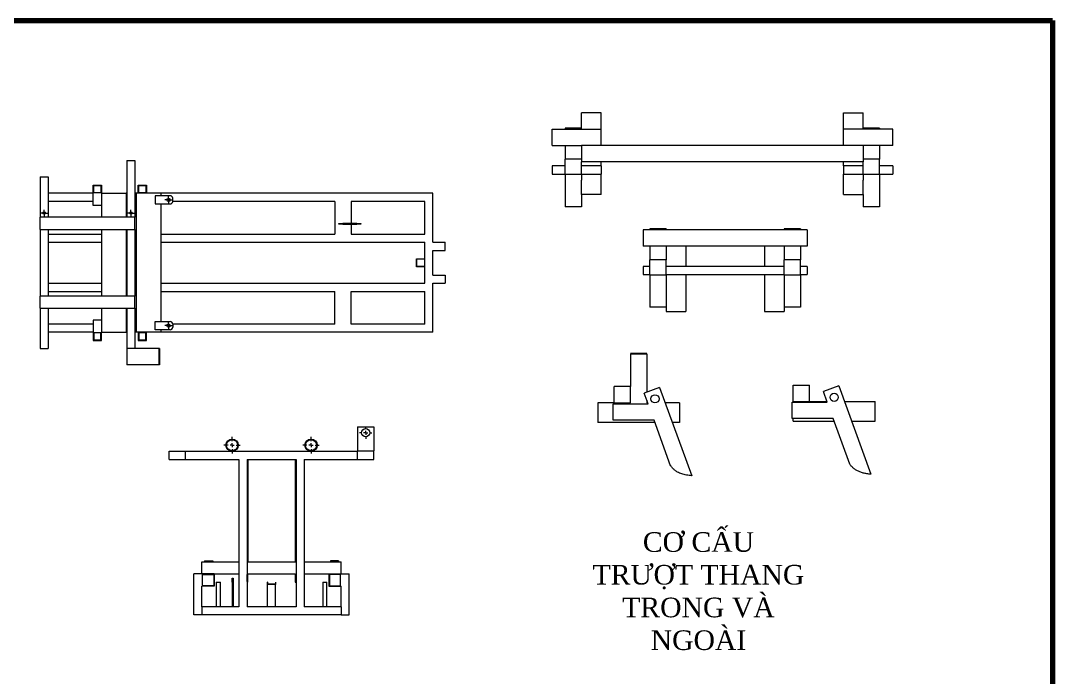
# Model space of a CAD drawing. Header units: millimetres. Extents: x -219 to 2642, y 0 to 2247.
# Drawn here: x 2012 to 2642, y 1540 to 1941 of the extents above; entities that cross this region are included whole.
import ezdxf

# ---------------------------------------------------------------- set-up
doc = ezdxf.new("R2010")
doc.units = ezdxf.units.MM
doc.layers.add('dddd', color=1, linetype='Continuous')
doc.layers.add('NETCOBAN', color=1, linetype='Continuous', lineweight=20)
doc.styles.get("Standard").update_dxf_attribs({"font": 'times_0.ttf'})

# ---------------------------------------------------------------- blocks, each defined once
blk = doc.blocks.new('SW_CENTERMARKSYMBOL_3')
at = {"color": 0, "linetype": 'Continuous', "lineweight": 0}
for p, q in [((-1.25, 0), (-2, 0)), ((0, 0), (-1.25, 0)), ((0, 1.25), (0, 2)), ((0, 0), (0, 1.25)), ((0, 0), (0, -1.25)), ((0, 0), (1.25, 0)), ((1.25, 0), (2, 0)), ((0, -1.25), (0, -2))]:
    blk.add_line(p, q, dxfattribs=at)
blk = doc.blocks.new('SW_CENTERMARKSYMBOL_4')
at = {"color": 0, "linetype": 'Continuous', "lineweight": 0}
for p, q in [((-1.25, 0), (-2.25, 0)), ((0, 0), (-1.25, 0)), ((0, 1.25), (0, 2.25)), ((0, 0), (0, 1.25)), ((0, 0), (0, -1.25)), ((0, 0), (1.25, 0)), ((1.25, 0), (2.25, 0)), ((0, -1.25), (0, -2.25))]:
    blk.add_line(p, q, dxfattribs=at)
blk = doc.blocks.new('SW_CENTERMARKSYMBOL_5')
at = {"color": 0, "linetype": 'Continuous', "lineweight": 0}
for p, q in [((-1.25, 0), (-2.25, 0)), ((0, 0), (-1.25, 0)), ((0, 1.25), (0, 2.25)), ((0, 0), (0, 1.25)), ((0, 0), (0, -1.25)), ((0, 0), (1.25, 0)), ((1.25, 0), (2.25, 0)), ((0, -1.25), (0, -2.25))]:
    blk.add_line(p, q, dxfattribs=at)
blk = doc.blocks.new('SW_CENTERMARKSYMBOL_8')
at = {"color": 0, "linetype": 'Continuous', "lineweight": 0}
for p, q in [((-1.25, 0), (-2, 0)), ((0, 0), (-1.25, 0)), ((0, 1.25), (0, 2)), ((0, 0), (0, 1.25)), ((0, 0), (0, -1.25)), ((0, 0), (1.25, 0)), ((1.25, 0), (2, 0)), ((0, -1.25), (0, -2))]:
    blk.add_line(p, q, dxfattribs=at)
blk = doc.blocks.new('SW_CENTERMARKSYMBOL_9')
at = {"color": 0, "linetype": 'Continuous', "lineweight": 0}
for p, q in [((-2.5, 0), (-5, 0)), ((0, 0), (-1.25, 0)), ((0, 2.5), (0, 5)), ((0, 0), (0, 1.25)), ((0, 0), (0, -1.25)), ((0, 0), (1.25, 0)), ((2.5, 0), (5, 0)), ((0, -2.5), (0, -5))]:
    blk.add_line(p, q, dxfattribs=at)
blk = doc.blocks.new('SW_CENTERMARKSYMBOL_10')
at = {"color": 0, "linetype": 'Continuous', "lineweight": 0}
for p, q in [((-2.5, 0), (-5, 0)), ((0, 0), (-1.25, 0)), ((0, 2.5), (0, 5)), ((0, 0), (0, 1.25)), ((0, 0), (0, -1.25)), ((0, 0), (1.25, 0)), ((2.5, 0), (5, 0)), ((0, -2.5), (0, -5))]:
    blk.add_line(p, q, dxfattribs=at)
blk = doc.blocks.new('SW_CENTERMARKSYMBOL_11')
at = {"color": 0, "linetype": 'Continuous', "lineweight": 0}
for p, q in [((-2.5, 0), (-3.75, 0)), ((0, 0), (-1.25, 0)), ((0, 2.5), (0, 3.75)), ((0, 0), (0, 1.25)), ((0, 0), (0, -1.25)), ((0, 0), (1.25, 0)), ((2.5, 0), (3.75, 0)), ((0, -2.5), (0, -3.75))]:
    blk.add_line(p, q, dxfattribs=at)

msp = doc.modelspace()

# ---------------------------------------------------------------- linework, layer by layer
at = {"color": 7, "linetype": 'Continuous', "lineweight": 20}
for p, q in [((2366.89, 1884.72), (2354.89, 1884.72)), ((2354.89, 1874.72), (2354.89, 1884.72)), ((2366.89, 1874.72), (2366.89, 1884.72)), ((2514.89, 1884.72), (2526.89, 1884.72)), ((2514.89, 1874.72), (2514.89, 1884.72)), ((2526.89, 1874.72), (2526.89, 1884.72)), ((2336.89, 1864.72), (2336.89, 1874.72)), ((2336.89, 1874.72), (2366.89, 1874.72)), ((2354.89, 1875.31), (2344.89, 1875.31)), ((2344.89, 1875.31), (2344.89, 1874.72)), ((2366.89, 1864.72), (2366.89, 1874.72)), ((2544.89, 1874.72), (2514.89, 1874.72)), ((2514.89, 1864.72), (2514.89, 1874.72)), ((2536.89, 1875.31), (2526.89, 1875.31)), ((2536.89, 1875.31), (2536.89, 1874.72)), ((2544.89, 1864.72), (2544.89, 1874.72)), ((2336.89, 1864.72), (2354.89, 1864.72)), ((2344.89, 1864.72), (2344.89, 1856.32)), ((2526.89, 1864.72), (2354.89, 1864.72)), ((2354.89, 1864.72), (2354.89, 1854.72)), ((2526.89, 1864.72), (2526.89, 1854.72)), ((2544.89, 1864.72), (2526.89, 1864.72)), ((2536.89, 1864.72), (2536.89, 1856.32)), ((2077.05, 1855.53), (2082.05, 1855.53)), ((2077.05, 1855.53), (2077.05, 1820.87)), ((2082.05, 1855.53), (2082.05, 1820.87)), ((2354.89, 1856.32), (2344.89, 1856.32)), ((2344.89, 1846.93), (2344.89, 1856.32)), ((2354.89, 1846.93), (2354.89, 1854.72)), ((2526.89, 1854.72), (2354.89, 1854.72)), ((2366.89, 1852.22), (2366.89, 1854.72)), ((2514.89, 1852.22), (2514.89, 1854.72)), ((2536.89, 1856.32), (2526.89, 1856.32)), ((2526.89, 1846.93), (2526.89, 1854.72)), ((2536.89, 1846.93), (2536.89, 1856.32)), ((2344.89, 1852.22), (2336.89, 1852.22)), ((2336.89, 1852.22), (2336.89, 1847.22)), ((2336.89, 1847.22), (2344.89, 1847.22)), ((2354.89, 1846.93), (2344.89, 1846.93)), ((2344.89, 1846.93), (2344.89, 1827.29)), ((2366.89, 1852.22), (2354.89, 1852.22)), ((2354.89, 1847.22), (2366.89, 1847.22)), ((2354.89, 1846.93), (2354.89, 1843.49)), ((2366.89, 1852.22), (2366.89, 1847.22)), ((2366.89, 1834.72), (2366.89, 1847.22)), ((2526.89, 1852.22), (2514.89, 1852.22)), ((2514.89, 1852.22), (2514.89, 1847.22)), ((2514.89, 1847.22), (2526.89, 1847.22)), ((2514.89, 1834.72), (2514.89, 1847.22)), ((2536.89, 1846.93), (2526.89, 1846.93)), ((2526.89, 1846.93), (2526.89, 1843.49)), ((2544.89, 1852.22), (2536.89, 1852.22)), ((2536.89, 1847.22), (2544.89, 1847.22)), ((2536.89, 1846.93), (2536.89, 1827.29)), ((2544.89, 1852.22), (2544.89, 1847.22)), ((2024.08, 1845.53), (2024.08, 1820.87)), ((2024.08, 1845.53), (2029.08, 1845.53)), ((2029.08, 1845.53), (2029.08, 1820.87)), ((2056.58, 1828.03), (2056.58, 1840.53)), ((2056.58, 1840.53), (2061.58, 1840.53)), ((2061.58, 1840.53), (2061.58, 1835.53)), ((2084.08, 1835.53), (2084.08, 1840.53)), ((2084.08, 1840.53), (2089.08, 1840.53)), ((2089.08, 1840.53), (2089.08, 1835.53)), ((2354.89, 1834.72), (2354.89, 1843.49)), ((2526.89, 1834.72), (2526.89, 1843.49)), ((2056.58, 1835.53), (2029.08, 1835.53)), ((2056.93, 1840.18), (2061.23, 1840.18)), ((2056.93, 1835.88), (2056.93, 1840.18)), ((2061.23, 1835.88), (2056.93, 1835.88)), ((2061.23, 1840.18), (2061.23, 1835.88)), ((2061.58, 1835.53), (2076.58, 1835.53)), ((2061.58, 1835.53), (2061.58, 1820.87)), ((2076.58, 1835.53), (2076.58, 1820.87)), ((2077.05, 1835.53), (2076.58, 1835.53)), ((2082.83, 1835.53), (2082.05, 1835.53)), ((2082.83, 1835.53), (2082.83, 1750.53)), ((2097.83, 1835.53), (2082.83, 1835.53)), ((2084.43, 1840.18), (2088.73, 1840.18)), ((2084.43, 1835.88), (2084.43, 1840.18)), ((2088.73, 1835.88), (2084.43, 1835.88)), ((2088.73, 1840.18), (2088.73, 1835.88)), ((2264.08, 1835.53), (2097.83, 1835.53)), ((2097.83, 1835.53), (2097.83, 1833.97)), ((2264.08, 1805.53), (2264.08, 1835.53)), ((2354.89, 1834.72), (2354.89, 1827.29)), ((2366.89, 1834.72), (2354.89, 1834.72)), ((2514.89, 1834.72), (2526.89, 1834.72)), ((2526.89, 1834.72), (2526.89, 1827.29)), ((2056.58, 1830.53), (2029.08, 1830.53)), ((2061.58, 1828.03), (2056.58, 1828.03)), ((2077.05, 1828.03), (2076.58, 1828.03)), ((2082.83, 1828.03), (2082.05, 1828.03)), ((2103.58, 1833.97), (2094.32, 1833.97)), ((2094.32, 1833.97), (2094.32, 1828.97)), ((2094.32, 1828.97), (2103.58, 1828.97)), ((2097.83, 1828.97), (2097.83, 1757.08)), ((2102.89, 1830.53), (2102.22, 1830.53)), ((2105.08, 1830.47), (2105.08, 1832.47)), ((2204.08, 1830.53), (2105.08, 1830.53)), ((2204.08, 1830.53), (2204.08, 1810.53)), ((2259.08, 1830.53), (2214.08, 1830.53)), ((2214.08, 1830.53), (2214.08, 1817.03)), ((2259.08, 1810.53), (2259.08, 1830.53)), ((2354.89, 1827.29), (2344.89, 1827.29)), ((2536.89, 1827.29), (2526.89, 1827.29)), ((2082.05, 1820.87), (2024.08, 1820.87)), ((2024.08, 1813.37), (2024.08, 1820.87)), ((2082.05, 1813.37), (2082.05, 1820.87)), ((2206.58, 1816.53), (2206.58, 1817.03)), ((2206.58, 1817.03), (2209.08, 1817.03)), ((2209.08, 1816.53), (2206.58, 1816.53)), ((2209.08, 1817.03), (2209.08, 1816.53)), ((2217.58, 1817.03), (2209.08, 1817.03)), ((2209.08, 1816.53), (2217.58, 1816.53)), ((2214.08, 1816.53), (2214.08, 1810.53)), ((2217.58, 1816.53), (2217.58, 1817.03)), ((2217.58, 1817.03), (2220.08, 1817.03)), ((2220.08, 1816.53), (2217.58, 1816.53)), ((2220.08, 1817.03), (2220.08, 1816.53)), ((2024.08, 1813.37), (2082.05, 1813.37)), ((2024.08, 1813.37), (2024.08, 1772.68)), ((2029.08, 1813.37), (2029.08, 1772.68)), ((2029.08, 1810.53), (2061.58, 1810.53)), ((2061.58, 1813.37), (2061.58, 1772.68)), ((2076.58, 1813.37), (2076.58, 1772.68)), ((2077.05, 1812.53), (2076.58, 1812.53)), ((2077.05, 1813.37), (2077.05, 1772.68)), ((2082.05, 1813.37), (2082.05, 1772.68)), ((2082.83, 1812.53), (2082.05, 1812.53)), ((2097.83, 1810.53), (2204.08, 1810.53)), ((2214.08, 1810.53), (2259.08, 1810.53)), ((2492.56, 1813.26), (2392.56, 1813.26)), ((2392.56, 1813.26), (2392.56, 1803.26)), ((2406.56, 1813.85), (2396.56, 1813.85)), ((2396.56, 1813.85), (2396.56, 1813.26)), ((2406.56, 1813.85), (2406.56, 1813.26)), ((2488.56, 1813.85), (2478.56, 1813.85)), ((2478.56, 1813.85), (2478.56, 1813.26)), ((2488.56, 1813.85), (2488.56, 1813.26)), ((2492.56, 1813.26), (2492.56, 1803.26)), ((2029.08, 1805.53), (2061.58, 1805.53)), ((2077.05, 1807.53), (2076.58, 1807.53)), ((2076.58, 1805.53), (2077.05, 1805.53)), ((2082.83, 1807.53), (2082.05, 1807.53)), ((2082.05, 1805.53), (2082.83, 1805.53)), ((2097.83, 1805.53), (2259.08, 1805.53)), ((2259.08, 1795.53), (2259.08, 1805.53)), ((2264.08, 1805.53), (2271.58, 1805.53)), ((2271.58, 1800.53), (2271.58, 1805.53)), ((2492.56, 1803.26), (2392.56, 1803.26)), ((2396.56, 1803.26), (2396.56, 1794.86)), ((2406.56, 1803.26), (2406.56, 1794.86)), ((2418.56, 1803.26), (2418.56, 1790.76)), ((2466.56, 1803.26), (2466.56, 1790.76)), ((2478.56, 1803.26), (2478.56, 1794.86)), ((2488.56, 1803.26), (2488.56, 1794.86)), ((2264.08, 1800.53), (2271.58, 1800.53)), ((2264.08, 1785.53), (2264.08, 1800.53)), ((2254.08, 1790.53), (2254.08, 1795.53)), ((2254.08, 1795.53), (2259.08, 1795.53)), ((2259.08, 1790.53), (2254.08, 1790.53)), ((2254.23, 1795.38), (2258.93, 1795.38)), ((2254.23, 1790.68), (2254.23, 1795.38)), ((2258.93, 1790.68), (2254.23, 1790.68)), ((2258.93, 1795.38), (2258.93, 1790.68)), ((2259.08, 1790.53), (2259.08, 1795.53)), ((2259.08, 1780.53), (2259.08, 1790.53)), ((2396.56, 1790.76), (2392.56, 1790.76)), ((2392.56, 1790.76), (2392.56, 1785.76)), ((2406.56, 1794.86), (2396.56, 1794.86)), ((2396.56, 1785.46), (2396.56, 1794.86)), ((2406.56, 1785.46), (2406.56, 1794.86)), ((2478.56, 1790.76), (2406.56, 1790.76)), ((2488.56, 1794.86), (2478.56, 1794.86)), ((2478.56, 1785.46), (2478.56, 1794.86)), ((2488.56, 1785.46), (2488.56, 1794.86)), ((2492.56, 1790.76), (2488.56, 1790.76)), ((2492.56, 1790.76), (2492.56, 1785.76)), ((2264.08, 1785.53), (2271.58, 1785.53)), ((2271.58, 1785.53), (2271.58, 1780.53)), ((2392.56, 1785.76), (2396.56, 1785.76)), ((2406.56, 1785.46), (2396.56, 1785.46)), ((2396.56, 1785.46), (2396.56, 1765.83)), ((2406.56, 1785.76), (2478.56, 1785.76)), ((2406.56, 1785.46), (2406.56, 1782.03)), ((2418.56, 1785.76), (2418.56, 1763.26)), ((2466.56, 1785.76), (2466.56, 1763.26)), ((2488.56, 1785.46), (2478.56, 1785.46)), ((2478.56, 1785.46), (2478.56, 1782.03)), ((2488.56, 1785.76), (2492.56, 1785.76)), ((2488.56, 1785.46), (2488.56, 1765.83)), ((2029.08, 1780.53), (2061.58, 1780.53)), ((2076.58, 1780.53), (2077.05, 1780.53)), ((2077.05, 1778.53), (2076.58, 1778.53)), ((2082.05, 1780.53), (2082.83, 1780.53)), ((2082.83, 1778.53), (2082.05, 1778.53)), ((2097.83, 1780.53), (2259.08, 1780.53)), ((2264.08, 1780.53), (2271.58, 1780.53)), ((2264.08, 1750.53), (2264.08, 1780.53)), ((2406.56, 1782.03), (2406.56, 1763.26)), ((2478.56, 1782.03), (2478.56, 1763.26)), ((2082.05, 1772.68), (2024.08, 1772.68)), ((2024.08, 1765.18), (2024.08, 1772.68)), ((2029.08, 1775.53), (2061.58, 1775.53)), ((2077.05, 1773.53), (2076.58, 1773.53)), ((2082.83, 1773.53), (2082.05, 1773.53)), ((2082.05, 1765.18), (2082.05, 1772.68)), ((2097.83, 1775.53), (2204.08, 1775.53)), ((2204.08, 1755.53), (2204.08, 1775.53)), ((2214.08, 1775.53), (2259.08, 1775.53)), ((2214.08, 1755.53), (2214.08, 1775.53)), ((2259.08, 1755.53), (2259.08, 1775.53)), ((2024.08, 1765.18), (2082.05, 1765.18)), ((2024.08, 1765.18), (2024.08, 1740.53)), ((2029.08, 1765.18), (2029.08, 1740.53)), ((2061.58, 1765.18), (2061.58, 1750.53)), ((2076.58, 1765.18), (2076.58, 1750.53)), ((2077.05, 1765.18), (2077.05, 1740.53)), ((2082.05, 1765.18), (2082.05, 1740.53)), ((2406.56, 1765.83), (2396.56, 1765.83)), ((2488.56, 1765.83), (2478.56, 1765.83)), ((2406.56, 1763.26), (2418.56, 1763.26)), ((2466.56, 1763.26), (2478.56, 1763.26)), ((2056.58, 1755.53), (2029.08, 1755.53)), ((2056.58, 1758.03), (2056.58, 1745.53)), ((2061.58, 1758.03), (2056.58, 1758.03)), ((2077.05, 1758.03), (2076.58, 1758.03)), ((2082.83, 1758.03), (2082.05, 1758.03)), ((2094.32, 1757.08), (2103.58, 1757.08)), ((2094.32, 1752.08), (2094.32, 1757.08)), ((2103.58, 1752.08), (2094.32, 1752.08)), ((2097.83, 1752.08), (2097.83, 1750.53)), ((2102.89, 1755.53), (2102.22, 1755.53)), ((2105.08, 1755.58), (2105.08, 1753.58)), ((2204.08, 1755.53), (2105.08, 1755.53)), ((2259.08, 1755.53), (2214.08, 1755.53)), ((2056.58, 1750.53), (2029.08, 1750.53)), ((2056.93, 1750.18), (2056.93, 1745.88)), ((2061.23, 1750.18), (2056.93, 1750.18)), ((2056.93, 1745.88), (2061.23, 1745.88)), ((2061.23, 1745.88), (2061.23, 1750.18)), ((2061.58, 1750.53), (2076.58, 1750.53)), ((2061.58, 1745.53), (2061.58, 1750.53)), ((2077.05, 1750.53), (2076.58, 1750.53)), ((2082.83, 1750.53), (2082.05, 1750.53)), ((2097.83, 1750.53), (2082.83, 1750.53)), ((2084.08, 1750.53), (2084.08, 1745.53)), ((2084.43, 1750.18), (2084.43, 1745.88)), ((2088.73, 1750.18), (2084.43, 1750.18)), ((2084.43, 1745.88), (2088.73, 1745.88)), ((2088.73, 1745.88), (2088.73, 1750.18)), ((2089.08, 1745.53), (2089.08, 1750.53)), ((2264.08, 1750.53), (2097.83, 1750.53)), ((2024.08, 1740.53), (2029.08, 1740.53)), ((2056.58, 1745.53), (2061.58, 1745.53)), ((2077.05, 1740.53), (2077.05, 1730.53)), ((2096.7, 1740.53), (2077.05, 1740.53)), ((2084.08, 1745.53), (2089.08, 1745.53)), ((2097.05, 1740.53), (2096.7, 1740.53)), ((2096.7, 1740.53), (2096.7, 1730.53)), ((2097.05, 1740.53), (2097.05, 1730.53)), ((2384.69, 1737.32), (2384.69, 1717.32)), ((2394.69, 1737.32), (2394.69, 1713.93)), ((2096.7, 1730.53), (2077.05, 1730.53)), ((2097.05, 1730.53), (2096.7, 1730.53)), ((2384.69, 1717.32), (2374.69, 1717.32)), ((2374.69, 1707.32), (2374.69, 1717.32)), ((2384.69, 1707.32), (2384.69, 1717.32)), ((2402.48, 1716.77), (2393.08, 1713.35)), ((2402.48, 1716.77), (2422.12, 1662.82)), ((2484.17, 1718.26), (2494.17, 1718.26)), ((2484.17, 1708.26), (2484.17, 1718.26)), ((2494.17, 1708.26), (2494.17, 1718.26)), ((2511.96, 1717.7), (2502.57, 1714.28)), ((2504.94, 1707.76), (2502.57, 1714.28)), ((2511.96, 1717.7), (2531.6, 1663.76)), ((2395.46, 1706.82), (2393.08, 1713.35)), ((2394.69, 1708.94), (2394.69, 1707.32)), ((2484.17, 1708.26), (2494.17, 1708.26)), ((2484.17, 1707.76), (2484.17, 1708.26)), ((2494.17, 1708.26), (2504.76, 1708.26)), ((2515.4, 1708.26), (2534.17, 1708.26)), ((2534.17, 1696.26), (2534.17, 1708.26)), ((2364.69, 1707.32), (2364.69, 1695.32)), ((2374.69, 1707.32), (2364.69, 1707.32)), ((2374.1, 1706.82), (2395.46, 1706.82)), ((2374.1, 1696.82), (2374.1, 1706.82)), ((2374.69, 1707.32), (2384.69, 1707.32)), ((2395.28, 1707.32), (2394.69, 1707.32)), ((2414.69, 1707.32), (2405.92, 1707.32)), ((2414.69, 1707.32), (2414.69, 1695.32)), ((2483.58, 1707.76), (2504.94, 1707.76)), ((2483.58, 1697.76), (2483.58, 1707.76)), ((2399.1, 1696.82), (2374.1, 1696.82)), ((2409.23, 1668.98), (2399.1, 1696.82)), ((2508.58, 1697.76), (2483.58, 1697.76)), ((2484.17, 1696.26), (2484.17, 1697.76)), ((2484.17, 1696.26), (2509.13, 1696.26)), ((2518.72, 1669.92), (2508.58, 1697.76)), ((2519.77, 1696.26), (2534.17, 1696.26)), ((2217.98, 1692.76), (2227.98, 1692.76)), ((2217.98, 1692.76), (2217.98, 1678.11)), ((2227.98, 1692.76), (2227.98, 1678.11)), ((2399.64, 1695.32), (2364.69, 1695.32)), ((2414.69, 1695.32), (2410.29, 1695.32)), ((2102.98, 1672.76), (2102.98, 1677.76)), ((2102.98, 1677.76), (2112.98, 1677.76)), ((2112.98, 1672.76), (2112.98, 1677.76)), ((2112.98, 1677.76), (2217.98, 1677.76)), ((2217.98, 1678.11), (2217.98, 1677.76)), ((2217.98, 1678.11), (2227.98, 1678.11)), ((2217.98, 1672.76), (2217.98, 1677.76)), ((2227.98, 1672.76), (2227.98, 1678.11)), ((2102.98, 1672.76), (2112.98, 1672.76)), ((2112.98, 1672.76), (2145.48, 1672.76)), ((2145.48, 1672.76), (2145.48, 1582.76)), ((2150.48, 1672.76), (2180.48, 1672.76)), ((2150.48, 1672.76), (2150.48, 1582.76)), ((2150.98, 1672.76), (2150.98, 1610.26)), ((2179.98, 1672.76), (2179.98, 1610.26)), ((2180.48, 1672.76), (2180.48, 1582.76)), ((2185.48, 1672.76), (2217.98, 1672.76)), ((2185.48, 1672.76), (2185.48, 1582.76)), ((2217.98, 1672.76), (2227.98, 1672.76)), ((2122.98, 1602.76), (2122.98, 1610.26)), ((2122.98, 1610.26), (2145.48, 1610.26)), ((2124.54, 1610.76), (2129.54, 1610.76)), ((2124.54, 1610.76), (2124.54, 1610.26)), ((2129.54, 1610.76), (2129.54, 1610.26)), ((2150.48, 1610.26), (2180.48, 1610.26)), ((2185.48, 1610.26), (2207.98, 1610.26)), ((2201.42, 1610.76), (2201.42, 1610.26)), ((2206.42, 1610.76), (2201.42, 1610.76)), ((2206.42, 1610.76), (2206.42, 1610.26)), ((2207.98, 1602.76), (2207.98, 1610.26)), ((2130.48, 1602.76), (2117.98, 1602.76)), ((2117.98, 1577.76), (2117.98, 1602.76)), ((2123.33, 1595.61), (2123.33, 1602.41)), ((2123.33, 1602.41), (2130.13, 1602.41)), ((2130.13, 1602.41), (2130.13, 1595.61)), ((2130.48, 1602.76), (2130.48, 1595.26)), ((2130.48, 1602.76), (2145.48, 1602.76)), ((2150.63, 1602.41), (2150.48, 1602.41)), ((2150.63, 1598.11), (2150.63, 1602.41)), ((2150.98, 1602.76), (2179.98, 1602.76)), ((2150.98, 1597.76), (2150.98, 1602.76)), ((2179.98, 1602.76), (2179.98, 1597.76)), ((2180.48, 1602.41), (2180.33, 1602.41)), ((2180.33, 1602.41), (2180.33, 1598.11)), ((2185.48, 1602.76), (2200.48, 1602.76)), ((2200.48, 1602.76), (2200.48, 1595.26)), ((2200.48, 1602.76), (2212.98, 1602.76)), ((2200.83, 1602.41), (2200.83, 1595.61)), ((2207.63, 1602.41), (2200.83, 1602.41)), ((2207.63, 1595.61), (2207.63, 1602.41)), ((2212.98, 1577.76), (2212.98, 1602.76)), ((2130.48, 1595.26), (2122.98, 1595.26)), ((2122.98, 1582.76), (2122.98, 1595.26)), ((2130.13, 1595.61), (2123.33, 1595.61)), ((2131.73, 1597.76), (2131.73, 1582.76)), ((2131.73, 1597.76), (2134.23, 1597.76)), ((2134.23, 1582.76), (2134.23, 1597.76)), ((2141.48, 1600.26), (2141.98, 1600.26)), ((2141.48, 1597.76), (2141.48, 1600.26)), ((2141.98, 1597.76), (2141.48, 1597.76)), ((2141.48, 1597.76), (2141.48, 1582.76)), ((2141.98, 1600.26), (2141.98, 1597.76)), ((2141.98, 1597.76), (2141.98, 1582.76)), ((2150.48, 1598.11), (2150.63, 1598.11)), ((2150.48, 1597.76), (2150.98, 1597.76)), ((2163.13, 1597.76), (2162.98, 1597.76)), ((2162.98, 1596.41), (2162.98, 1597.76)), ((2162.98, 1582.76), (2162.98, 1596.41)), ((2167.98, 1596.41), (2162.98, 1596.41)), ((2163.13, 1596.62), (2163.13, 1597.76)), ((2167.83, 1596.62), (2163.13, 1596.62)), ((2167.98, 1597.76), (2167.83, 1597.76)), ((2167.83, 1597.76), (2167.83, 1596.62)), ((2167.98, 1597.76), (2167.98, 1596.41)), ((2167.98, 1582.76), (2167.98, 1596.41)), ((2179.98, 1597.76), (2180.48, 1597.76)), ((2180.33, 1598.11), (2180.48, 1598.11)), ((2196.73, 1597.76), (2196.73, 1582.76)), ((2196.73, 1597.76), (2197.98, 1597.76)), ((2197.98, 1597.76), (2199.23, 1597.76)), ((2199.23, 1582.76), (2199.23, 1597.76)), ((2200.48, 1595.26), (2207.98, 1595.26)), ((2200.83, 1595.61), (2207.63, 1595.61)), ((2207.98, 1582.76), (2207.98, 1595.26)), ((2122.98, 1582.76), (2122.98, 1577.76)), ((2145.48, 1582.76), (2122.98, 1582.76)), ((2180.48, 1582.76), (2150.48, 1582.76)), ((2207.98, 1582.76), (2185.48, 1582.76)), ((2207.98, 1582.76), (2207.98, 1577.76)), ((2122.98, 1577.76), (2117.98, 1577.76)), ((2207.98, 1577.76), (2122.98, 1577.76)), ((2207.98, 1577.76), (2212.98, 1577.76))]:
    msp.add_line(p, q, dxfattribs=at)
msp.add_line((2394.69, 1737.32), (2384.69, 1737.32))
for centre, radius in [((2102.55, 1831.47), 1), ((2026.58, 1823.44), 0.75), ((2079.55, 1823.44), 0.75), ((2102.55, 1754.58), 1), ((2399.69, 1709.82), 2.5), ((2509.17, 1710.76), 2.5), ((2222.98, 1689.13), 2.5), ((2141.38, 1681.51), 3.75), ((2141.38, 1681.51), 3.4), ((2189.58, 1681.51), 3.75), ((2189.58, 1681.51), 3.4)]:
    msp.add_circle(centre, radius, dxfattribs=at)
for centre, start, end in [((2103.58, 1832.47), 0, 90), ((2103.58, 1830.47), 270, 0), ((2103.58, 1755.58), 0, 90), ((2103.58, 1753.58), 270, 0)]:
    msp.add_arc(centre, 1.5, start, end, dxfattribs=at)
for points, knots in [([(2422.12, 1662.82), (2421.03, 1662.93), (2418.97, 1663.12), (2416.08, 1663.86), (2413.72, 1664.88), (2411.86, 1666.09), (2410.38, 1667.41), (2409.62, 1668.46), (2409.23, 1668.98)], [0, 0, 0, 0, 0.22029, 0.419521, 0.60198, 0.737233, 0.868749, 1, 1, 1, 1]), ([(2531.6, 1663.76), (2530.78, 1663.83), (2529.19, 1663.97), (2526.93, 1664.43), (2524.88, 1665.07), (2523.01, 1665.94), (2521.34, 1667.03), (2519.87, 1668.34), (2519.1, 1669.39), (2518.72, 1669.92)], [0, 0, 0, 0, 0.167335, 0.322316, 0.466561, 0.602074, 0.737295, 0.86878, 1, 1, 1, 1])]:
    msp.add_open_spline(points, degree=3, knots=knots, dxfattribs=at)
at = {"layer": 'dddd', "lineweight": 70}
for p, q in [((1453.44, 1941.06), (2642.44, 1941.06)), ((2642.44, 1941.06), (2642.44, 1100.06))]:
    msp.add_line(p, q, dxfattribs=at)

# ---------------------------------------------------------------- block references
at = {"color": 7, "linetype": 'Continuous', "lineweight": 20}
for name, p in [('SW_CENTERMARKSYMBOL_4', (2102.55, 1831.47)), ('SW_CENTERMARKSYMBOL_8', (2026.58, 1823.44)), ('SW_CENTERMARKSYMBOL_3', (2079.55, 1823.44)), ('SW_CENTERMARKSYMBOL_5', (2102.55, 1754.58)), ('SW_CENTERMARKSYMBOL_11', (2222.98, 1689.13)), ('SW_CENTERMARKSYMBOL_9', (2141.38, 1681.51)), ('SW_CENTERMARKSYMBOL_10', (2189.58, 1681.51))]:
    msp.add_blockref(name, p, dxfattribs=at)

# ---------------------------------------------------------------- texts
at = {"layer": 'NETCOBAN', "lineweight": 20, "insert": (2426.25, 1592.22), "char_height": 12, "width": 130.2502, "attachment_point": 5}
msp.add_mtext('CƠ CẤU TRƯỢT THANG TRONG VÀ NGOÀI', dxfattribs=at)

doc.saveas('drawing.dxf')
